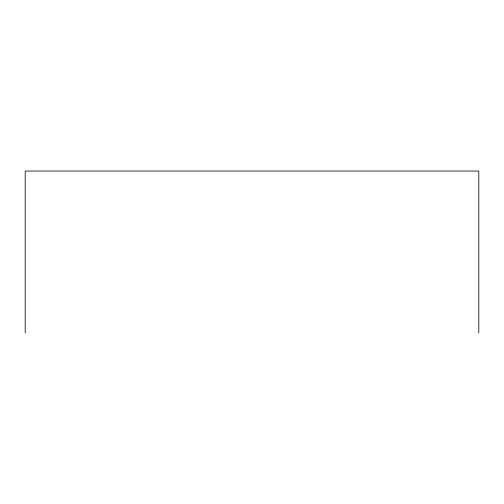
<?xml version="1.0" encoding="UTF-8"?>
<svg xmlns="http://www.w3.org/2000/svg" width="504" height="504" viewBox="0 0 504 504"><rect width="100%" height="100%" fill="white"/><g stroke="black" fill="none" stroke-linecap="round" stroke-linejoin="round"><path stroke-width="0.76" d="M478.8 332.955L478.8 171.045L25.2 171.045L25.2 332.955"/></g></svg>
